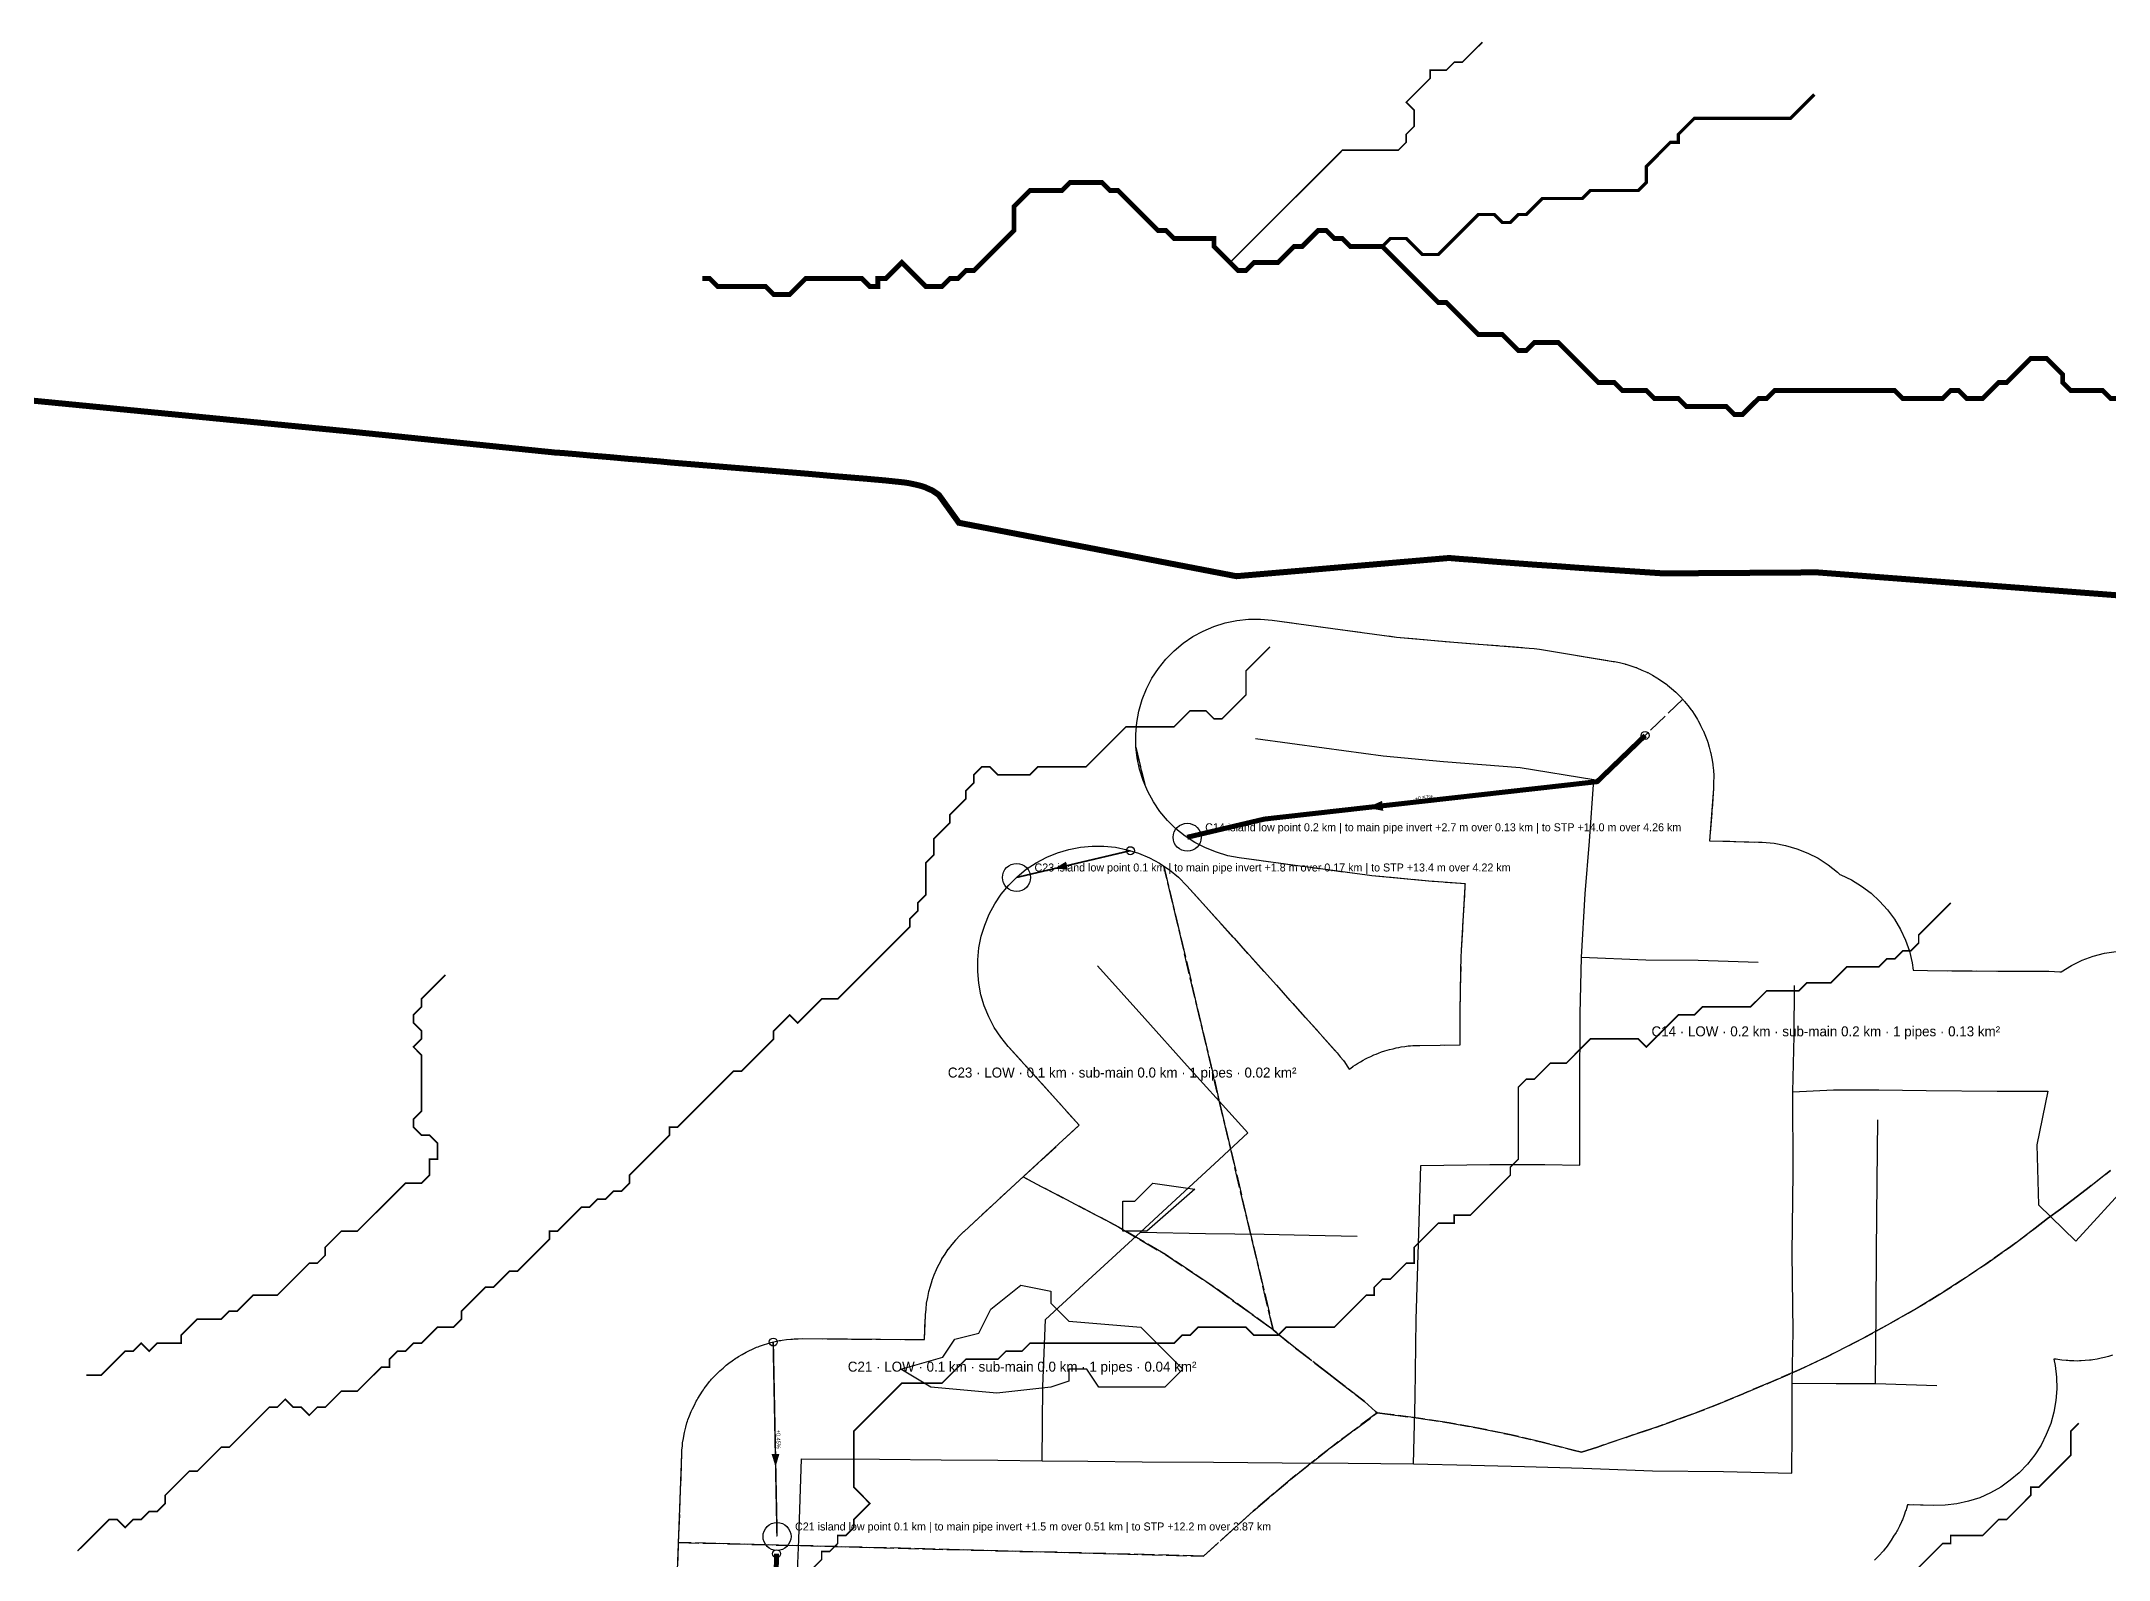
# Model space of a CAD drawing. Header units: metres. Extents: x 440276 to 476894, y 2561381 to 2578972.
# Drawn here: x 444668 to 445701, y 2567161 to 2567920 of the extents above; entities that cross this region are included whole.
import ezdxf
from ezdxf.enums import TextEntityAlignment as Align

# ---------------------------------------------------------------- set-up
doc = ezdxf.new("R2010")
doc.units = ezdxf.units.M
doc.header["$LTSCALE"] = 8
doc.linetypes.add('DASHED', pattern=[1.524, 1.27, -0.254])
for name, color, linetype in [('A_ARROWS', 7, 'Continuous'), ('A_BUILT_2006', 252, 'Continuous'), ('A_CATCH_LABEL', 7, 'Continuous'), ('A_CATCHMENTS', 7, 'Continuous'), ('A_ENVELOPE', 3, 'Continuous'), ('A_GRADIENT', 8, 'Continuous'), ('A_HEAD_GAP', 8, 'Continuous'), ('A_HEADS', 8, 'Continuous'), ('A_LATERAL', 7, 'Continuous'), ('A_MAIN_PIPE', 5, 'Continuous'), ('A_OUTLET_LABEL', 7, 'Continuous'), ('A_OUTLETS', 7, 'Continuous'), ('A_STREAMS', 5, 'Continuous'), ('A_SUBMAIN', 7, 'Continuous'), ('A_WADI', 4, 'Continuous')]:
    doc.layers.add(name, color=color, linetype=linetype)

msp = doc.modelspace()

# ---------------------------------------------------------------- linework, layer by layer
at = {"layer": 'A_ARROWS', "color": 1}
msp.add_solid([(445330.2, 2567536.9), (445337.9, 2567540.3), (445338.5, 2567535.3)], dxfattribs=at)
at = {"layer": 'A_ARROWS', "color": 2}
msp.add_solid([(445174.1, 2567506.4), (445179.9, 2567509.9), (445180.8, 2567506)], dxfattribs=at)
at = {"layer": 'A_ARROWS', "color": 3}
msp.add_solid([(445034.8, 2567207.5), (445032.7, 2567213.9), (445036.7, 2567213.9)], dxfattribs=at)
at = {"layer": 'A_BUILT_2006', "color": 252}
for points in [[(445308.9, 2567566.6), (445274.7, 2567571.3)], [(445338.4, 2567562.6), (445308.9, 2567566.6)], [(445368.6, 2567559.8), (445338.4, 2567562.6)], [(445406.9, 2567556.8), (445368.6, 2567559.8)], [(445443.7, 2567550.8), (445406.9, 2567556.8)], [(445441.5, 2567520.1), (445443.7, 2567550.8)], [(445439.4, 2567493.9), (445441.5, 2567520.1)], [(445437.5, 2567462.2), (445439.4, 2567493.9)], [(445219.3, 2567431.5), (445195.7, 2567457.8)], [(445436.9, 2567433.8), (445437.5, 2567462.2)], [(445437.5, 2567462.2), (445469.8, 2567460.9)], [(445469.8, 2567460.9), (445495.9, 2567460.6)], [(445495.9, 2567460.6), (445525.9, 2567459.6)], [(445543.8, 2567422.8), (445544, 2567448)], [(445436.8, 2567395.2), (445436.9, 2567433.8)], [(445240.5, 2567407.9), (445219.3, 2567431.5)], [(445543.2, 2567394.8), (445543.8, 2567422.8)], [(445255, 2567391.9), (445240.5, 2567407.9)], [(445270.8, 2567374.3), (445255, 2567391.9)], [(445436.8, 2567358.2), (445436.8, 2567395.2)], [(445543.2, 2567394.8), (445563.6, 2567395.9)], [(445543.3, 2567354.5), (445543.2, 2567394.8)], [(445563.6, 2567395.9), (445586.2, 2567395.8)], [(445586.2, 2567395.8), (445609.9, 2567395.5)], [(445609.9, 2567395.5), (445645.4, 2567395.2)], [(445645.4, 2567395.2), (445670.7, 2567395.2)], [(445670.7, 2567395.2), (445665.1, 2567368.3)], [(445585.4, 2567349.8), (445585.7, 2567380.8)], [(445254.1, 2567358.9), (445270.8, 2567374.3)], [(445665.1, 2567368.3), (445666, 2567338.4)], [(445237.1, 2567343.2), (445254.1, 2567358.9)], [(445356.1, 2567318.9), (445357.3, 2567358.1)], [(445357.3, 2567358.1), (445391.8, 2567358.5)], [(445391.8, 2567358.5), (445419.3, 2567358.6)], [(445419.3, 2567358.6), (445436.8, 2567358.2)], [(445542.8, 2567314.1), (445543.3, 2567354.5)], [(445585.1, 2567315.1), (445585.4, 2567349.8)], [(445684.7, 2567320.3), (445711.4, 2567349.5)], [(445217.1, 2567324.7), (445237.1, 2567343.2)], [(445666, 2567338.4), (445684.7, 2567320.3)], [(445193, 2567302.6), (445217.1, 2567324.7)], [(445217.1, 2567324.7), (445249.6, 2567324.1)], [(445249.6, 2567324.1), (445278.9, 2567323.7)], [(445278.9, 2567323.7), (445301.5, 2567323.2)], [(445301.5, 2567323.2), (445325.4, 2567322.8)], [(445355, 2567281), (445356.1, 2567318.9)], [(445543.4, 2567275.2), (445542.8, 2567314.1)], [(445584.8, 2567285.3), (445585.1, 2567315.1)], [(445169.7, 2567281), (445193, 2567302.6)], [(445168.4, 2567247.5), (445169.7, 2567281)], [(445354.4, 2567242), (445355, 2567281)], [(445584.6, 2567249), (445584.8, 2567285.3)], [(445542.9, 2567249.2), (445543.4, 2567275.2)], [(445168.1, 2567210.5), (445168.4, 2567247.5)], [(445542.8, 2567225.3), (445542.9, 2567249.2)], [(445542.9, 2567249.2), (445564.9, 2567249.1)], [(445564.9, 2567249.1), (445584.6, 2567249)], [(445584.6, 2567249), (445615.2, 2567248.1)], [(445353.6, 2567208.9), (445354.4, 2567242)], [(445542.7, 2567204.2), (445542.8, 2567225.3)], [(445046.4, 2567171.1), (445047.8, 2567211.5)], [(445047.8, 2567211.5), (445086.7, 2567211.2)], [(445086.7, 2567211.2), (445117.5, 2567210.9)], [(445117.5, 2567210.9), (445145.8, 2567210.7)], [(445145.8, 2567210.7), (445168.1, 2567210.5)], [(445168.1, 2567210.5), (445190.8, 2567210.3)], [(445190.8, 2567210.3), (445218, 2567210)], [(445218, 2567210), (445253.6, 2567209.8)], [(445253.6, 2567209.8), (445287.9, 2567209.5)], [(445287.9, 2567209.5), (445320.9, 2567209.2)], [(445320.9, 2567209.2), (445353.6, 2567208.9)], [(445353.6, 2567208.9), (445382.5, 2567208.2)], [(445382.5, 2567208.2), (445409.1, 2567207.6)], [(445409.1, 2567207.6), (445438.4, 2567206.8)], [(445438.4, 2567206.8), (445473.1, 2567205.4)], [(445473.1, 2567205.4), (445508.5, 2567205.1)], [(445508.5, 2567205.1), (445542.7, 2567204.2)], [(445044.8, 2567131.1), (445046.4, 2567171.1)]]:
    msp.add_lwpolyline(points, dxfattribs=at)
at = {"layer": 'A_CATCHMENTS', "color": 1, "linetype": 'DASHED'}
msp.add_lwpolyline([(445701.9, 2567355.5), (445689.9, 2567346.1), (445682.6, 2567340.6), (445677, 2567336.2), (445670.5, 2567331.5), (445664.4, 2567326.7), (445652.1, 2567317.5), (445639.6, 2567308.7), (445626.9, 2567300.2), (445614, 2567292), (445600.9, 2567284.2), (445587.6, 2567276.7), (445574.2, 2567269.5), (445560.5, 2567262.6), (445546.7, 2567256.1), (445532.6, 2567249.9), (445519.1, 2567244.3), (445518.4, 2567243.9), (445504.2, 2567238.1), (445489.7, 2567232.5), (445475.1, 2567227.3), (445462.9, 2567223.2), (445460.3, 2567222.3), (445448.3, 2567218.3), (445445.5, 2567217.3), (445437.5, 2567214.7), (445433.5, 2567215.8), (445417.9, 2567219.8), (445402.4, 2567223.4), (445386.9, 2567226.6), (445371.4, 2567229.4), (445356.1, 2567231.8), (445340.7, 2567233.8), (445340.7, 2567233.8), (445335.5, 2567234.4), (445334.7, 2567235), (445329.1, 2567240.1), (445315.1, 2567250.9), (445311.3, 2567253.9), (445294.7, 2567266.7), (445283.5, 2567275.9), (445228.9, 2567507.6), (445231.6, 2567505.8), (445236.2, 2567502.1), (445240.3, 2567497.9), (445263.9, 2567471.6), (445263.9, 2567471.6), (445263.9, 2567471.6), (445285.1, 2567448.1), (445299.5, 2567432), (445299.6, 2567432), (445299.6, 2567432), (445315.4, 2567414.4), (445317, 2567412.4), (445318.7, 2567410.5), (445318.9, 2567410.1), (445319.1, 2567409.8), (445320.5, 2567407.7), (445321.5, 2567406.2), (445322.1, 2567406.6), (445323.5, 2567407.7), (445324.6, 2567408.3), (445325.6, 2567409), (445327.1, 2567409.8), (445328.5, 2567410.7), (445329.6, 2567411.3), (445330.7, 2567411.9), (445332.3, 2567412.6), (445333.8, 2567413.3), (445335, 2567413.7), (445336.1, 2567414.2), (445337.7, 2567414.8), (445339.3, 2567415.3), (445340.5, 2567415.7), (445341.7, 2567416), (445343.4, 2567416.4), (445345, 2567416.8), (445346.3, 2567417), (445347.5, 2567417.3), (445349.2, 2567417.5), (445350.9, 2567417.8), (445352.1, 2567417.8), (445353.3, 2567418), (445355, 2567418), (445356.7, 2567418.1), (445376.9, 2567418.3), (445376.9, 2567434), (445377, 2567434.5), (445376.9, 2567435.1), (445377.5, 2567463.5), (445377.6, 2567464.1), (445377.6, 2567464.7), (445377.6, 2567465.2), (445377.6, 2567465.7), (445379.5, 2567497.4), (445379.5, 2567498), (445379.5, 2567498.7), (445379.6, 2567498.8), (445364, 2567500), (445363.5, 2567500), (445363, 2567500), (445332.8, 2567502.9), (445331.7, 2567503), (445330.5, 2567503.1), (445301, 2567507.1), (445300.9, 2567507.1), (445300.7, 2567507.1), (445266.5, 2567511.8), (445260.8, 2567512.9), (445255.1, 2567514.6), (445249.6, 2567516.8), (445244.4, 2567519.5), (445239.5, 2567522.7), (445234.9, 2567526.4), (445230.7, 2567530.5), (445226.9, 2567535), (445223.6, 2567539.9), (445220.8, 2567545), (445219.3, 2567548.5), (445214.9, 2567567.2), (445214.8, 2567567.7), (445214.8, 2567573.6), (445215.3, 2567579.4), (445216.4, 2567585.2), (445218, 2567590.9), (445220.2, 2567596.3), (445222.9, 2567601.6), (445226.2, 2567606.5), (445229.9, 2567611.1), (445234, 2567615.3), (445238.5, 2567619.1), (445243.4, 2567622.4), (445248.5, 2567625.2), (445253.9, 2567627.5), (445259.5, 2567629.3), (445265.3, 2567630.5), (445271.2, 2567631.2), (445277.1, 2567631.2), (445282.9, 2567630.7), (445317, 2567626), (445345.2, 2567622.2), (445373.7, 2567619.6), (445411.5, 2567616.7), (445414, 2567616.4), (445416.6, 2567616.1), (445453.4, 2567610), (445453.7, 2567610), (445454, 2567609.9), (445456.6, 2567609.4), (445459.2, 2567608.8), (445459.4, 2567608.7), (445459.7, 2567608.7), (445462.2, 2567607.8), (445464.8, 2567607), (445465, 2567606.9), (445465.3, 2567606.8), (445467.7, 2567605.7), (445470.2, 2567604.7), (445470.4, 2567604.5), (445470.7, 2567604.4), (445473, 2567603.1), (445475.3, 2567601.8), (445475.6, 2567601.7), (445475.8, 2567601.5), (445478, 2567600), (445480.2, 2567598.5), (445480.4, 2567598.3), (445480.6, 2567598.1), (445482.6, 2567596.4), (445484.7, 2567594.7), (445484.9, 2567594.5), (445485.1, 2567594.3), (445486.9, 2567592.4), (445488.8, 2567590.4), (445488.9, 2567590.2), (445489.1, 2567590), (445490.8, 2567587.9), (445492.4, 2567585.8), (445492.6, 2567585.6), (445492.8, 2567585.4), (445494.2, 2567583.1), (445495.6, 2567580.9), (445495.8, 2567580.6), (445495.9, 2567580.4), (445497.1, 2567578), (445498.3, 2567575.7), (445498.4, 2567575.4), (445498.6, 2567575.2), (445499.5, 2567572.7), (445500.5, 2567570.2), (445500.6, 2567569.9), (445500.7, 2567569.7), (445501.4, 2567567.1), (445502.1, 2567564.5), (445502.2, 2567564.3), (445502.3, 2567564), (445502.7, 2567561.4), (445503.2, 2567558.7), (445503.2, 2567558.5), (445503.3, 2567558.2), (445503.5, 2567555.5), (445503.7, 2567552.9), (445503.7, 2567552.6), (445503.7, 2567552.3), (445503.6, 2567549.6), (445503.6, 2567547), (445503.6, 2567546.7), (445503.6, 2567546.4), (445501.6, 2567520.4), (445527.9, 2567519.6), (445533.8, 2567519.1), (445539.5, 2567518), (445545.2, 2567516.4), (445550.7, 2567514.2), (445555.9, 2567511.6), (445560.9, 2567508.4), (445565.5, 2567504.7), (445566.7, 2567503.5), (445567.2, 2567503.3), (445572.5, 2567500.8), (445577.6, 2567497.7), (445582.3, 2567494.2), (445586.6, 2567490.2), (445590.6, 2567485.8), (445594, 2567481.1), (445597, 2567476), (445599.5, 2567470.7), (445601.5, 2567465.1), (445602.9, 2567459.4), (445603.4, 2567455.6), (445610.5, 2567455.5), (445610.5, 2567455.5), (445610.5, 2567455.5), (445645.7, 2567455.2), (445670.8, 2567455.2), (445671, 2567455.1), (445671.2, 2567455.1), (445674, 2567455), (445676.7, 2567454.8), (445676.9, 2567454.8), (445677.1, 2567454.8), (445677.2, 2567454.8), (445677.4, 2567454.9), (445682.5, 2567458), (445687.8, 2567460.6), (445693.3, 2567462.6), (445699, 2567464.1), (445704.8, 2567465)], dxfattribs=at)
at = {"layer": 'A_CATCHMENTS', "color": 2, "linetype": 'DASHED'}
for points in [[(445219.3, 2567548.5), (445218.5, 2567550.5), (445216.7, 2567556.1), (445215.5, 2567561.8), (445214.9, 2567567.2), (445219.3, 2567548.5)], [(445206.3, 2567327.3), (445158.5, 2567352.3), (445176.4, 2567368.8), (445176.4, 2567368.8), (445176.4, 2567368.8), (445186.5, 2567378.2), (445174.7, 2567391.4), (445151.1, 2567417.6), (445147.4, 2567422.2), (445144.1, 2567427.1), (445141.4, 2567432.3), (445139.1, 2567437.8), (445137.4, 2567443.4), (445136.3, 2567449.2), (445135.8, 2567455), (445135.8, 2567460.9), (445136.4, 2567466.8), (445137.6, 2567472.6), (445139.3, 2567478.2), (445141.6, 2567483.6), (445144.4, 2567488.8), (445147.6, 2567493.7), (445151.4, 2567498.2), (445155.6, 2567502.4), (445160.1, 2567506.1), (445165.1, 2567509.3), (445170.3, 2567512.1), (445175.7, 2567514.3), (445181.3, 2567516), (445187.1, 2567517.1), (445193, 2567517.7), (445198.9, 2567517.7), (445204.7, 2567517.1), (445210.5, 2567515.9), (445216.1, 2567514.2), (445221.6, 2567511.9), (445226.7, 2567509.1), (445228.9, 2567507.6), (445283.5, 2567275.9), (445253.3, 2567297.8), (445229.6, 2567313.5), (445206.3, 2567327.3)]]:
    msp.add_lwpolyline(points, close=True, dxfattribs=at)
for points in [[(444984.9, 2567133.5), (444986.3, 2567169.6), (445248.6, 2567162.8), (445248.6, 2567162.8), (445273.5, 2567185.3), (445293.1, 2567201.9), (445314.1, 2567218.5), (445335.5, 2567234.4), (445340.7, 2567233.8), (445356.1, 2567231.8), (445371.4, 2567229.4), (445386.9, 2567226.6), (445402.4, 2567223.4), (445417.9, 2567219.8), (445433.5, 2567215.8), (445437.5, 2567214.7), (445445.5, 2567217.3), (445448.3, 2567218.3), (445460.3, 2567222.3), (445462.9, 2567223.2), (445475.1, 2567227.3), (445489.7, 2567232.5), (445504.2, 2567238.1), (445518.4, 2567243.9), (445519.1, 2567244.3), (445532.6, 2567249.9), (445546.7, 2567256.1), (445560.5, 2567262.6), (445574.2, 2567269.5), (445587.6, 2567276.7), (445600.9, 2567284.2), (445614, 2567292), (445626.9, 2567300.2), (445639.6, 2567308.7), (445652.1, 2567317.5), (445664.4, 2567326.7), (445670.5, 2567331.5), (445677, 2567336.2), (445682.6, 2567340.6), (445689.9, 2567346.1), (445701.9, 2567355.5)], [(445703, 2567263.2), (445701, 2567262.6), (445699, 2567262), (445698.2, 2567261.9), (445697.4, 2567261.7), (445695.3, 2567261.3), (445693.2, 2567260.9), (445692.4, 2567260.8), (445691.5, 2567260.7), (445689.4, 2567260.6), (445687.3, 2567260.4), (445686.5, 2567260.4), (445685.7, 2567260.3), (445683.6, 2567260.4), (445681.5, 2567260.4), (445680.6, 2567260.5), (445679.8, 2567260.5), (445677.7, 2567260.8), (445675.6, 2567261), (445674.8, 2567261.2), (445673.9, 2567261.3), (445673.6, 2567261.3), (445674.3, 2567258.1), (445675, 2567252.3), (445675.2, 2567246.4), (445674.7, 2567240.5), (445673.7, 2567234.7), (445672.1, 2567229.1), (445669.9, 2567223.6), (445667.3, 2567218.3), (445664.1, 2567213.4), (445660.5, 2567208.7), (445656.4, 2567204.5), (445651.9, 2567200.7), (445647.1, 2567197.3), (445642, 2567194.4), (445636.6, 2567192), (445631, 2567190.2), (445625.2, 2567188.9), (445619.4, 2567188.2), (445613.5, 2567188.1), (445600.5, 2567188.5), (445600, 2567186.6), (445599.8, 2567186), (445599.6, 2567185.4), (445598.8, 2567183.2), (445598, 2567181), (445597.7, 2567180.5), (445597.5, 2567179.9), (445596.5, 2567177.8), (445595.5, 2567175.7), (445595.2, 2567175.2), (445594.9, 2567174.6), (445593.6, 2567172.7), (445592.4, 2567170.7), (445592.1, 2567170.2), (445591.7, 2567169.7), (445590.3, 2567167.8), (445588.9, 2567166), (445588.5, 2567165.5), (445588.1, 2567165), (445586.5, 2567163.3), (445584.9, 2567161.6), (445584.5, 2567161.2), (445584, 2567160.8)]]:
    msp.add_lwpolyline(points, dxfattribs=at)
at = {"layer": 'A_CATCHMENTS', "color": 3, "linetype": 'DASHED'}
msp.add_lwpolyline([(445206.3, 2567327.3), (445229.6, 2567313.5), (445253.3, 2567297.8), (445283.5, 2567275.9), (445294.7, 2567266.7), (445311.3, 2567253.9), (445315.1, 2567250.9), (445329.1, 2567240.1), (445334.7, 2567235), (445335.5, 2567234.4), (445314.1, 2567218.5), (445293.1, 2567201.9), (445273.5, 2567185.3), (445248.6, 2567162.8), (444986.3, 2567169.6), (444986.5, 2567173.4), (444987.9, 2567213.6), (444988, 2567215.8), (444988.2, 2567217.9), (444988.3, 2567218.7), (444988.3, 2567219.5), (444988.7, 2567221.6), (444989.1, 2567223.7), (444989.3, 2567224.5), (444989.4, 2567225.2), (444990, 2567227.3), (444990.5, 2567229.4), (444990.8, 2567230.2), (444991, 2567230.9), (444991.8, 2567232.9), (444992.6, 2567235), (444992.9, 2567235.7), (444993.2, 2567236.4), (444994.2, 2567238.3), (444995.1, 2567240.3), (444995.5, 2567240.9), (444995.9, 2567241.6), (444997.1, 2567243.4), (444998.2, 2567245.3), (444998.7, 2567245.9), (444999.1, 2567246.6), (445000.4, 2567248.3), (445001.8, 2567250), (445002.3, 2567250.6), (445002.8, 2567251.2), (445004.3, 2567252.7), (445005.7, 2567254.3), (445006.3, 2567254.8), (445006.9, 2567255.4), (445008.5, 2567256.8), (445010.1, 2567258.2), (445010.8, 2567258.7), (445011.4, 2567259.2), (445013.1, 2567260.4), (445014.9, 2567261.7), (445015.6, 2567262.1), (445016.2, 2567262.5), (445018.1, 2567263.6), (445020, 2567264.7), (445020.7, 2567265), (445021.4, 2567265.4), (445023.3, 2567266.2), (445025.3, 2567267.2), (445026.1, 2567267.4), (445026.8, 2567267.7), (445028.8, 2567268.4), (445030.9, 2567269.1), (445031.6, 2567269.3), (445032.4, 2567269.5), (445034.5, 2567270), (445036.6, 2567270.5), (445037.4, 2567270.6), (445038.1, 2567270.8), (445040.3, 2567271), (445042.4, 2567271.3), (445043.2, 2567271.3), (445044, 2567271.4), (445046.1, 2567271.4), (445048.3, 2567271.5), (445087.2, 2567271.2), (445087.2, 2567271.2), (445087.2, 2567271.2), (445109.2, 2567271), (445109.7, 2567283.3), (445109.7, 2567283.4), (445109.7, 2567283.4), (445110, 2567286.3), (445110.2, 2567289.2), (445110.2, 2567289.2), (445110.2, 2567289.3), (445110.8, 2567292.1), (445111.3, 2567295), (445111.3, 2567295), (445111.3, 2567295), (445112.2, 2567297.8), (445113, 2567300.6), (445113, 2567300.7), (445113, 2567300.7), (445114.1, 2567303.4), (445115.2, 2567306.1), (445115.2, 2567306.1), (445115.2, 2567306.2), (445116.5, 2567308.7), (445117.9, 2567311.3), (445117.9, 2567311.3), (445117.9, 2567311.4), (445119.5, 2567313.8), (445121.1, 2567316.2), (445121.1, 2567316.3), (445121.2, 2567316.3), (445123, 2567318.6), (445124.8, 2567320.8), (445124.8, 2567320.9), (445124.8, 2567320.9), (445126.9, 2567323), (445128.9, 2567325), (445128.9, 2567325.1), (445129, 2567325.1), (445152.3, 2567346.7), (445152.3, 2567346.7), (445152.3, 2567346.7), (445158.5, 2567352.3), (445206.3, 2567327.3)], close=True, dxfattribs=at)
at = {"layer": 'A_ENVELOPE', "color": 3}
for points in [[(444984.9, 2567133.5), (444986.5, 2567173.4), (444987.9, 2567213.6), (444988, 2567215.8), (444988.2, 2567217.9), (444988.3, 2567218.7), (444988.3, 2567219.5), (444988.7, 2567221.6), (444989.1, 2567223.7), (444989.3, 2567224.5), (444989.4, 2567225.2), (444990, 2567227.3), (444990.5, 2567229.4), (444990.8, 2567230.2), (444991, 2567230.9), (444991.8, 2567232.9), (444992.6, 2567235), (444992.9, 2567235.7), (444993.2, 2567236.4), (444994.2, 2567238.3), (444995.1, 2567240.3), (444995.5, 2567240.9), (444995.9, 2567241.6), (444997.1, 2567243.4), (444998.2, 2567245.3), (444998.7, 2567245.9), (444999.1, 2567246.6), (445000.4, 2567248.3), (445001.8, 2567250), (445002.3, 2567250.6), (445002.8, 2567251.2), (445004.3, 2567252.7), (445005.7, 2567254.3), (445006.3, 2567254.8), (445006.9, 2567255.4), (445008.5, 2567256.8), (445010.1, 2567258.2), (445010.8, 2567258.7), (445011.4, 2567259.2), (445013.1, 2567260.4), (445014.9, 2567261.7), (445015.6, 2567262.1), (445016.2, 2567262.5), (445018.1, 2567263.6), (445020, 2567264.7), (445020.7, 2567265), (445021.4, 2567265.4), (445023.3, 2567266.2), (445025.3, 2567267.2), (445026.1, 2567267.4), (445026.8, 2567267.7), (445028.8, 2567268.4), (445030.9, 2567269.1), (445031.6, 2567269.3), (445032.4, 2567269.5), (445034.5, 2567270), (445036.6, 2567270.5), (445037.4, 2567270.6), (445038.1, 2567270.8), (445040.3, 2567271), (445042.4, 2567271.3), (445043.2, 2567271.3), (445044, 2567271.4), (445046.1, 2567271.4), (445048.3, 2567271.5), (445087.2, 2567271.2), (445087.2, 2567271.2), (445087.2, 2567271.2), (445109.2, 2567271), (445109.7, 2567283.3), (445109.7, 2567283.4), (445109.7, 2567283.4), (445110, 2567286.3), (445110.2, 2567289.2), (445110.2, 2567289.2), (445110.2, 2567289.3), (445110.8, 2567292.1), (445111.3, 2567295), (445111.3, 2567295), (445111.3, 2567295), (445112.2, 2567297.8), (445113, 2567300.6), (445113, 2567300.7), (445113, 2567300.7), (445114.1, 2567303.4), (445115.2, 2567306.1), (445115.2, 2567306.1), (445115.2, 2567306.2), (445116.5, 2567308.7), (445117.9, 2567311.3), (445117.9, 2567311.3), (445117.9, 2567311.4), (445119.5, 2567313.8), (445121.1, 2567316.2), (445121.1, 2567316.3), (445121.2, 2567316.3), (445123, 2567318.6), (445124.8, 2567320.8), (445124.8, 2567320.9), (445124.8, 2567320.9), (445126.9, 2567323), (445128.9, 2567325), (445128.9, 2567325.1), (445129, 2567325.1), (445152.3, 2567346.7), (445152.3, 2567346.7), (445152.3, 2567346.7), (445176.4, 2567368.8), (445176.4, 2567368.8), (445176.4, 2567368.8), (445186.5, 2567378.2), (445174.7, 2567391.4), (445151.1, 2567417.6), (445147.4, 2567422.2), (445144.1, 2567427.1), (445141.4, 2567432.3), (445139.1, 2567437.8), (445137.4, 2567443.4), (445136.3, 2567449.2), (445135.8, 2567455), (445135.8, 2567460.9), (445136.4, 2567466.8), (445137.6, 2567472.6), (445139.3, 2567478.2), (445141.6, 2567483.6), (445144.4, 2567488.8), (445147.6, 2567493.7), (445151.4, 2567498.2), (445155.6, 2567502.4), (445160.1, 2567506.1), (445165.1, 2567509.3), (445170.3, 2567512.1), (445175.7, 2567514.3), (445181.3, 2567516), (445187.1, 2567517.1), (445193, 2567517.7), (445198.9, 2567517.7), (445204.7, 2567517.1), (445210.5, 2567515.9), (445216.1, 2567514.2), (445221.6, 2567511.9), (445226.7, 2567509.1), (445231.6, 2567505.8), (445236.2, 2567502.1), (445240.3, 2567497.9), (445263.9, 2567471.6), (445263.9, 2567471.6), (445263.9, 2567471.6), (445285.1, 2567448.1), (445299.5, 2567432), (445299.6, 2567432), (445299.6, 2567432), (445315.4, 2567414.4), (445317, 2567412.4), (445318.7, 2567410.5), (445318.9, 2567410.1), (445319.1, 2567409.8), (445320.5, 2567407.7), (445321.5, 2567406.2), (445322.1, 2567406.6), (445323.5, 2567407.7), (445324.6, 2567408.3), (445325.6, 2567409), (445327.1, 2567409.8), (445328.5, 2567410.7), (445329.6, 2567411.3), (445330.7, 2567411.9), (445332.3, 2567412.6), (445333.8, 2567413.3), (445335, 2567413.7), (445336.1, 2567414.2), (445337.7, 2567414.8), (445339.3, 2567415.3), (445340.5, 2567415.7), (445341.7, 2567416), (445343.4, 2567416.4), (445345, 2567416.8), (445346.3, 2567417), (445347.5, 2567417.3), (445349.2, 2567417.5), (445350.9, 2567417.8), (445352.1, 2567417.8), (445353.3, 2567418), (445355, 2567418), (445356.7, 2567418.1), (445376.9, 2567418.3), (445376.9, 2567434), (445377, 2567434.5), (445376.9, 2567435.1), (445377.5, 2567463.5), (445377.6, 2567464.1), (445377.6, 2567464.7), (445377.6, 2567465.2), (445377.6, 2567465.7), (445379.5, 2567497.4), (445379.5, 2567498), (445379.5, 2567498.7), (445379.6, 2567498.8), (445364, 2567500), (445363.5, 2567500), (445363, 2567500), (445332.8, 2567502.9), (445331.7, 2567503), (445330.5, 2567503.1), (445301, 2567507.1), (445300.9, 2567507.1), (445300.7, 2567507.1), (445266.5, 2567511.8), (445260.8, 2567512.9), (445255.1, 2567514.6), (445249.6, 2567516.8), (445244.4, 2567519.5), (445239.5, 2567522.7), (445234.9, 2567526.4), (445230.7, 2567530.5), (445226.9, 2567535), (445223.6, 2567539.9), (445220.8, 2567545), (445218.5, 2567550.5), (445216.7, 2567556.1), (445215.5, 2567561.8), (445214.8, 2567567.7), (445214.8, 2567573.6), (445215.3, 2567579.4), (445216.4, 2567585.2), (445218, 2567590.9), (445220.2, 2567596.3), (445222.9, 2567601.6), (445226.2, 2567606.5), (445229.9, 2567611.1), (445234, 2567615.3), (445238.5, 2567619.1), (445243.4, 2567622.4), (445248.5, 2567625.2), (445253.9, 2567627.5), (445259.5, 2567629.3), (445265.3, 2567630.5), (445271.2, 2567631.2), (445277.1, 2567631.2), (445282.9, 2567630.7), (445317, 2567626), (445345.2, 2567622.2), (445373.7, 2567619.6), (445411.5, 2567616.7), (445414, 2567616.4), (445416.6, 2567616.1), (445453.4, 2567610), (445453.7, 2567610), (445454, 2567609.9), (445456.6, 2567609.4), (445459.2, 2567608.8), (445459.4, 2567608.7), (445459.7, 2567608.7), (445462.2, 2567607.8), (445464.8, 2567607), (445465, 2567606.9), (445465.3, 2567606.8), (445467.7, 2567605.7), (445470.2, 2567604.7), (445470.4, 2567604.5), (445470.7, 2567604.4), (445473, 2567603.1), (445475.3, 2567601.8), (445475.6, 2567601.7), (445475.8, 2567601.5), (445478, 2567600), (445480.2, 2567598.5), (445480.4, 2567598.3), (445480.6, 2567598.1), (445482.6, 2567596.4), (445484.7, 2567594.7), (445484.9, 2567594.5), (445485.1, 2567594.3), (445486.9, 2567592.4), (445488.8, 2567590.4), (445488.9, 2567590.2), (445489.1, 2567590), (445490.8, 2567587.9), (445492.4, 2567585.8), (445492.6, 2567585.6), (445492.8, 2567585.4), (445494.2, 2567583.1), (445495.6, 2567580.9), (445495.8, 2567580.6), (445495.9, 2567580.4), (445497.1, 2567578), (445498.3, 2567575.7), (445498.4, 2567575.4), (445498.6, 2567575.2), (445499.5, 2567572.7), (445500.5, 2567570.2), (445500.6, 2567569.9), (445500.7, 2567569.7), (445501.4, 2567567.1), (445502.1, 2567564.5), (445502.2, 2567564.3), (445502.3, 2567564), (445502.7, 2567561.4), (445503.2, 2567558.7), (445503.2, 2567558.5), (445503.3, 2567558.2), (445503.5, 2567555.5), (445503.7, 2567552.9), (445503.7, 2567552.6), (445503.7, 2567552.3), (445503.6, 2567549.6), (445503.6, 2567547), (445503.6, 2567546.7), (445503.6, 2567546.4), (445501.6, 2567520.4), (445527.9, 2567519.6), (445533.8, 2567519.1), (445539.5, 2567518), (445545.2, 2567516.4), (445550.7, 2567514.2), (445555.9, 2567511.6), (445560.9, 2567508.4), (445565.5, 2567504.7), (445566.7, 2567503.5), (445567.2, 2567503.3), (445572.5, 2567500.8), (445577.6, 2567497.7), (445582.3, 2567494.2), (445586.6, 2567490.2), (445590.6, 2567485.8), (445594, 2567481.1), (445597, 2567476), (445599.5, 2567470.7), (445601.5, 2567465.1), (445602.9, 2567459.4), (445603.4, 2567455.6), (445610.5, 2567455.5), (445610.5, 2567455.5), (445610.5, 2567455.5), (445645.7, 2567455.2), (445670.8, 2567455.2), (445671, 2567455.1), (445671.2, 2567455.1), (445674, 2567455), (445676.7, 2567454.8), (445676.9, 2567454.8), (445677.1, 2567454.8), (445677.2, 2567454.8), (445677.4, 2567454.9), (445682.5, 2567458), (445687.8, 2567460.6), (445693.3, 2567462.6), (445699, 2567464.1), (445704.8, 2567465)], [(445703, 2567263.2), (445701, 2567262.6), (445699, 2567262), (445698.2, 2567261.9), (445697.4, 2567261.7), (445695.3, 2567261.3), (445693.2, 2567260.9), (445692.4, 2567260.8), (445691.5, 2567260.7), (445689.4, 2567260.6), (445687.3, 2567260.4), (445686.5, 2567260.4), (445685.7, 2567260.3), (445683.6, 2567260.4), (445681.5, 2567260.4), (445680.6, 2567260.5), (445679.8, 2567260.5), (445677.7, 2567260.8), (445675.6, 2567261), (445674.8, 2567261.2), (445673.9, 2567261.3), (445673.6, 2567261.3), (445674.3, 2567258.1), (445675, 2567252.3), (445675.2, 2567246.4), (445674.7, 2567240.5), (445673.7, 2567234.7), (445672.1, 2567229.1), (445669.9, 2567223.6), (445667.3, 2567218.3), (445664.1, 2567213.4), (445660.5, 2567208.7), (445656.4, 2567204.5), (445651.9, 2567200.7), (445647.1, 2567197.3), (445642, 2567194.4), (445636.6, 2567192), (445631, 2567190.2), (445625.2, 2567188.9), (445619.4, 2567188.2), (445613.5, 2567188.1), (445600.5, 2567188.5), (445600, 2567186.6), (445599.8, 2567186), (445599.6, 2567185.4), (445598.8, 2567183.2), (445598, 2567181), (445597.7, 2567180.5), (445597.5, 2567179.9), (445596.5, 2567177.8), (445595.5, 2567175.7), (445595.2, 2567175.2), (445594.9, 2567174.6), (445593.6, 2567172.7), (445592.4, 2567170.7), (445592.1, 2567170.2), (445591.7, 2567169.7), (445590.3, 2567167.8), (445588.9, 2567166), (445588.5, 2567165.5), (445588.1, 2567165), (445586.5, 2567163.3), (445584.9, 2567161.6), (445584.5, 2567161.2), (445584, 2567160.8)]]:
    msp.add_lwpolyline(points, dxfattribs=at)
at = {"layer": 'A_HEAD_GAP', "color": 8, "linetype": 'DASHED'}
msp.add_lwpolyline([(445488.2, 2567591.1), (445469.4, 2567573)], dxfattribs=at)
at = {"layer": 'A_HEADS', "color": 1}
msp.add_circle((445469.4, 2567573), 2, dxfattribs=at)
at = {"layer": 'A_HEADS', "color": 2}
for centre in [(445212.1, 2567515.4), (445035.3, 2567164)]:
    msp.add_circle(centre, 2, dxfattribs=at)
at = {"layer": 'A_HEADS', "color": 3}
msp.add_circle((445033.6, 2567269.8), 2, dxfattribs=at)
at = {"layer": 'A_LATERAL', "color": 2, "const_width": 0.8}
msp.add_lwpolyline([(445212.1, 2567515.4), (445155.2, 2567502)], dxfattribs=at)
at = {"layer": 'A_LATERAL', "color": 3, "linetype": 'DASHED', "const_width": 0.8}
msp.add_lwpolyline([(445033.6, 2567269.8), (445035.5, 2567172.6)], dxfattribs=at)
at = {"layer": 'A_MAIN_PIPE', "color": 5, "const_width": 3}
msp.add_lwpolyline([(444639.3, 2567742.7), (444819.2, 2567725.2), (444924.6, 2567714.4), (444928, 2567714.2), (444935, 2567713.6), (444943.5, 2567712.8), (444952.1, 2567712.1), (444960.6, 2567711.3), (444965.9, 2567710.9), (444977.7, 2567709.9), (444981.5, 2567709.5), (444986.2, 2567709.1), (444994.8, 2567708.4), (445003.3, 2567707.7), (445013, 2567706.9), (445020.4, 2567706.3), (445029, 2567705.6), (445037.5, 2567704.9), (445046, 2567704.2), (445050.8, 2567703.8), (445063, 2567702.7), (445071.6, 2567702), (445080.1, 2567701.3), (445089.2, 2567700.5), (445099.6, 2567699.4), (445100.8, 2567699.2), (445101.9, 2567699), (445103.3, 2567698.7), (445104.7, 2567698.4), (445106, 2567698.1), (445107.6, 2567697.7), (445108.5, 2567697.4), (445109.7, 2567697), (445110.7, 2567696.5), (445112.5, 2567695.7), (445112.8, 2567695.6), (445113.8, 2567695), (445114.7, 2567694.4), (445116.4, 2567693.2), (445126.4, 2567679.3), (445265.1, 2567652.6), (445371.4, 2567661.7), (445377.4, 2567661.2), (445383, 2567660.8), (445393.6, 2567659.9), (445404.3, 2567659.1), (445414.9, 2567658.3), (445425.5, 2567657.6), (445436.1, 2567656.8), (445446.7, 2567656.1), (445457.4, 2567655.4), (445467.9, 2567654.7), (445478.5, 2567654), (445555.3, 2567654.5), (446003.6, 2567620.3)], dxfattribs=at)
at = {"layer": 'A_OUTLETS', "color": 30}
for centre in [(445240.5, 2567522.1), (445155.2, 2567502), (445035.5, 2567172.6)]:
    msp.add_circle(centre, 7, dxfattribs=at)
at = {"layer": 'A_STREAMS', "color": 5}
for points, const_width in [([(445388.1, 2567919.5), (445386, 2567917.5), (445382, 2567913.5), (445378, 2567909.5), (445374, 2567909.5), (445370, 2567905.5), (445366, 2567905.5), (445362, 2567905.5), (445362, 2567901.5), (445358, 2567897.5), (445354, 2567893.5), (445350, 2567889.5), (445354, 2567885.5), (445354, 2567881.5), (445354, 2567877.5), (445350, 2567873.5), (445350, 2567869.5), (445346, 2567865.5), (445342, 2567865.5), (445338, 2567865.5), (445334, 2567865.5), (445330, 2567865.5), (445326, 2567865.5), (445322, 2567865.5), (445318, 2567865.5), (445314, 2567861.4), (445310, 2567857.4), (445306, 2567853.4), (445302, 2567849.4), (445298, 2567845.4), (445293.9, 2567841.4), (445289.9, 2567837.4), (445285.9, 2567833.4), (445281.9, 2567829.4), (445277.9, 2567825.4), (445273.9, 2567821.4), (445269.9, 2567817.4), (445265.9, 2567813.4), (445261.9, 2567809.4)], 0.8), ([(445554, 2567893.4), (445550.1, 2567889.5), (445546.1, 2567885.5), (445542.1, 2567881.5), (445538.1, 2567881.5), (445534.1, 2567881.5), (445530.1, 2567881.5), (445526.1, 2567881.5), (445522, 2567881.5), (445518, 2567881.5), (445514, 2567881.5), (445510, 2567881.5), (445506, 2567881.5), (445502, 2567881.5), (445498, 2567881.5), (445494, 2567881.5), (445490, 2567877.5), (445486, 2567873.5), (445486, 2567869.5), (445482, 2567869.5), (445478, 2567865.5), (445474, 2567861.4), (445470, 2567857.4), (445470, 2567853.4), (445470, 2567849.4), (445466, 2567845.4), (445462, 2567845.4), (445458, 2567845.4), (445454, 2567845.4), (445450, 2567845.4), (445446, 2567845.4), (445442, 2567845.4), (445438, 2567841.4), (445434, 2567841.4), (445430, 2567841.4), (445426, 2567841.4), (445422, 2567841.4), (445418, 2567841.4), (445414, 2567837.4), (445410, 2567833.4), (445406, 2567833.4), (445402, 2567829.4), (445398, 2567829.4), (445394, 2567833.4), (445390, 2567833.4), (445386, 2567833.4), (445382, 2567829.4), (445378, 2567825.4), (445374, 2567821.4), (445370, 2567817.4), (445366, 2567813.4), (445362, 2567813.4), (445358, 2567813.4), (445354, 2567817.4), (445350, 2567821.4), (445346, 2567821.4), (445342, 2567821.4), (445338, 2567817.4)], 1.6), ([(445261.9, 2567809.4), (445257.9, 2567813.4), (445253.9, 2567817.4), (445253.9, 2567821.4), (445249.9, 2567821.4), (445245.9, 2567821.4), (445241.9, 2567821.4), (445237.9, 2567821.4), (445233.9, 2567821.4), (445229.9, 2567825.4), (445225.9, 2567825.4), (445221.9, 2567829.4), (445217.9, 2567833.4), (445213.9, 2567837.4), (445209.9, 2567841.4), (445205.9, 2567845.4), (445201.9, 2567845.4), (445197.9, 2567849.4), (445193.9, 2567849.4), (445189.9, 2567849.4), (445185.9, 2567849.4), (445181.9, 2567849.4), (445177.9, 2567845.4), (445173.9, 2567845.4), (445169.9, 2567845.4), (445165.9, 2567845.4), (445161.9, 2567845.4), (445157.9, 2567841.4), (445153.9, 2567837.4), (445153.9, 2567833.4), (445153.9, 2567829.4), (445153.9, 2567825.4), (445149.9, 2567821.4), (445145.9, 2567817.4), (445141.9, 2567813.4), (445137.9, 2567809.4), (445133.9, 2567805.4), (445129.9, 2567805.4), (445125.9, 2567801.4), (445121.9, 2567801.4), (445117.9, 2567797.4), (445113.9, 2567797.4), (445109.9, 2567797.4), (445105.9, 2567801.4), (445101.9, 2567805.4), (445097.9, 2567809.4), (445093.9, 2567805.4), (445089.9, 2567801.4), (445085.9, 2567801.4), (445085.9, 2567797.4), (445081.9, 2567797.4), (445077.9, 2567801.4), (445073.9, 2567801.4), (445069.9, 2567801.4), (445065.8, 2567801.4), (445061.8, 2567801.4), (445057.8, 2567801.4), (445053.8, 2567801.4), (445049.8, 2567801.4), (445045.8, 2567797.4), (445041.8, 2567793.4), (445037.8, 2567793.4), (445033.8, 2567793.4), (445029.8, 2567797.4), (445025.8, 2567797.4), (445021.8, 2567797.4), (445017.8, 2567797.4), (445013.8, 2567797.4), (445009.8, 2567797.4), (445005.8, 2567797.4), (445001.8, 2567801.4), (444998.2, 2567801.4)], 2.4), ([(445338, 2567817.4), (445334, 2567817.4), (445330, 2567817.4), (445326, 2567817.4), (445322, 2567817.4), (445318, 2567821.4), (445314, 2567821.4), (445310, 2567825.4), (445306, 2567825.4), (445302, 2567821.4), (445298, 2567817.4), (445293.9, 2567817.4), (445289.9, 2567813.4), (445285.9, 2567809.4), (445281.9, 2567809.4), (445277.9, 2567809.4), (445273.9, 2567809.4), (445269.9, 2567805.4), (445265.9, 2567805.4), (445261.9, 2567809.4)], 2.4), ([(445706.1, 2567741.4), (445702.1, 2567741.4), (445698.1, 2567745.4), (445694.1, 2567745.4), (445690.1, 2567745.4), (445686.1, 2567745.4), (445682.1, 2567745.4), (445678.1, 2567749.4), (445678.1, 2567753.4), (445674.1, 2567757.4), (445670.1, 2567761.4), (445666.1, 2567761.4), (445662.1, 2567761.4), (445658.1, 2567757.4), (445654.1, 2567753.4), (445650.1, 2567749.4), (445646.1, 2567749.4), (445642.1, 2567745.4), (445638.1, 2567741.4), (445634.1, 2567741.4), (445630.1, 2567741.4), (445626.1, 2567745.4), (445622.1, 2567745.4), (445618.1, 2567741.4), (445614.1, 2567741.4), (445610.1, 2567741.4), (445606.1, 2567741.4), (445602.1, 2567741.4), (445598.1, 2567741.4), (445594.1, 2567745.4), (445590.1, 2567745.4), (445586.1, 2567745.4), (445582.1, 2567745.4), (445578.1, 2567745.4), (445574.1, 2567745.4), (445570.1, 2567745.4), (445566.1, 2567745.4), (445562.1, 2567745.4), (445558.1, 2567745.4), (445554.1, 2567745.4), (445550.1, 2567745.4), (445546.1, 2567745.4), (445542.1, 2567745.4), (445538.1, 2567745.4), (445534.1, 2567745.4), (445530.1, 2567741.4), (445526.1, 2567741.4), (445522, 2567737.4), (445518, 2567733.4), (445514, 2567733.4), (445510, 2567737.4), (445506, 2567737.4), (445502, 2567737.4), (445498, 2567737.4), (445494, 2567737.4), (445490, 2567737.4), (445486, 2567741.4), (445482, 2567741.4), (445478, 2567741.4), (445474, 2567741.4), (445470, 2567745.4), (445466, 2567745.4), (445462, 2567745.4), (445458, 2567745.4), (445454, 2567749.4), (445450, 2567749.4), (445446, 2567749.4), (445442, 2567753.4), (445438, 2567757.4), (445434, 2567761.4), (445430, 2567765.4), (445426, 2567769.4), (445422, 2567769.4), (445418, 2567769.4), (445414, 2567769.4), (445410, 2567765.4), (445406, 2567765.4), (445402, 2567769.4), (445398, 2567773.4), (445394, 2567773.4), (445390, 2567773.4), (445386, 2567773.4), (445382, 2567777.4), (445378, 2567781.4), (445374, 2567785.4), (445370, 2567789.4), (445366, 2567789.4), (445362, 2567793.4), (445358, 2567797.4), (445354, 2567801.4), (445350, 2567805.4), (445346, 2567809.4), (445342, 2567813.4), (445338, 2567817.4)], 2.4), ([(445281.9, 2567617.3), (445277.9, 2567613.3), (445273.9, 2567609.3), (445269.9, 2567605.3), (445269.9, 2567601.3), (445269.9, 2567597.3), (445269.9, 2567593.3), (445265.9, 2567589.3), (445261.9, 2567585.3), (445257.9, 2567581.3), (445253.9, 2567581.3), (445249.9, 2567585.3), (445245.9, 2567585.3), (445241.9, 2567585.3), (445237.9, 2567581.3), (445233.9, 2567577.3), (445229.9, 2567577.3), (445225.9, 2567577.3), (445221.9, 2567577.3), (445217.9, 2567577.3), (445213.9, 2567577.3), (445209.9, 2567577.3), (445205.9, 2567573.3), (445201.9, 2567569.3), (445197.9, 2567565.3), (445193.9, 2567561.3), (445189.9, 2567557.3), (445185.9, 2567557.3), (445181.9, 2567557.3), (445177.9, 2567557.3), (445173.9, 2567557.3), (445169.9, 2567557.3), (445165.9, 2567557.3), (445161.9, 2567553.3), (445157.9, 2567553.3), (445153.9, 2567553.3), (445149.9, 2567553.3), (445145.9, 2567553.3), (445141.9, 2567557.3), (445137.9, 2567557.3), (445133.9, 2567553.3), (445133.9, 2567549.3), (445129.9, 2567545.3), (445129.9, 2567541.3), (445125.9, 2567537.3), (445121.9, 2567533.3), (445121.9, 2567529.3), (445117.9, 2567525.3), (445113.9, 2567521.3), (445113.9, 2567517.3), (445113.9, 2567513.3), (445109.9, 2567509.3), (445109.9, 2567505.3), (445109.9, 2567501.3), (445109.9, 2567497.3), (445109.9, 2567493.3), (445105.9, 2567489.3), (445105.9, 2567485.3), (445101.9, 2567481.3), (445101.9, 2567477.3), (445097.9, 2567473.3), (445093.9, 2567469.3), (445089.9, 2567465.3), (445085.9, 2567461.3), (445081.9, 2567457.3), (445077.9, 2567453.3), (445073.9, 2567449.3), (445069.9, 2567445.3), (445065.8, 2567441.3), (445061.8, 2567441.3), (445057.8, 2567441.3), (445053.8, 2567437.3), (445049.8, 2567433.3), (445045.8, 2567429.3), (445041.8, 2567433.3), (445037.8, 2567429.3), (445033.8, 2567425.3), (445033.8, 2567421.3), (445029.8, 2567417.3), (445025.8, 2567413.2), (445021.8, 2567409.2), (445017.8, 2567405.2), (445013.8, 2567405.2), (445009.8, 2567401.2), (445005.8, 2567397.2), (445001.8, 2567393.2), (444997.8, 2567389.2), (444993.8, 2567385.2), (444989.8, 2567381.2), (444985.8, 2567377.2), (444981.8, 2567377.2), (444981.8, 2567373.2), (444977.8, 2567369.2), (444973.8, 2567365.2), (444969.8, 2567361.2), (444965.8, 2567357.2), (444961.8, 2567353.2), (444961.8, 2567349.2), (444957.8, 2567345.2), (444953.8, 2567345.2), (444949.8, 2567341.2), (444945.8, 2567341.2), (444941.8, 2567337.2), (444937.8, 2567337.2), (444933.8, 2567333.2), (444929.8, 2567329.2), (444925.8, 2567325.2), (444921.8, 2567325.2), (444921.8, 2567321.2), (444917.8, 2567317.2), (444913.8, 2567313.2), (444909.8, 2567309.2), (444905.8, 2567305.2), (444901.8, 2567305.2), (444897.8, 2567301.2), (444893.8, 2567297.2), (444889.8, 2567297.2), (444885.8, 2567293.2), (444881.8, 2567289.2), (444877.8, 2567285.2), (444877.8, 2567281.2), (444873.8, 2567277.2), (444869.8, 2567277.2), (444865.8, 2567277.2), (444861.8, 2567273.2), (444857.8, 2567269.2), (444853.8, 2567269.2), (444849.8, 2567265.2), (444845.8, 2567265.2), (444841.8, 2567261.2), (444841.8, 2567257.2), (444837.8, 2567257.2), (444833.7, 2567253.2), (444829.7, 2567249.2), (444825.7, 2567245.2), (444821.7, 2567245.2), (444817.7, 2567245.2), (444813.7, 2567241.2), (444809.7, 2567237.2), (444805.7, 2567237.2), (444801.7, 2567233.2), (444797.7, 2567237.2), (444793.7, 2567237.2), (444789.7, 2567241.2), (444785.7, 2567237.2), (444781.7, 2567237.2), (444777.7, 2567233.2), (444773.7, 2567229.2), (444769.7, 2567225.2), (444765.7, 2567221.2), (444761.7, 2567217.2), (444757.7, 2567217.2), (444753.7, 2567213.2), (444749.7, 2567209.2), (444745.7, 2567205.2), (444741.7, 2567205.2), (444737.7, 2567201.2), (444733.7, 2567197.2), (444729.7, 2567193.2), (444729.7, 2567189.1), (444725.7, 2567185.1), (444721.7, 2567185.1), (444717.7, 2567181.1), (444713.7, 2567181.1), (444709.7, 2567177.1), (444705.7, 2567181.1), (444701.7, 2567181.1), (444697.7, 2567177.1), (444693.7, 2567173.1), (444689.7, 2567169.1), (444685.9, 2567165.4)], 0.8), ([(445622.1, 2567489.3), (445618.1, 2567485.3), (445614.1, 2567481.3), (445610.1, 2567477.3), (445606.1, 2567473.3), (445606.1, 2567469.3), (445602.1, 2567465.3), (445598.1, 2567465.3), (445594.1, 2567461.3), (445590.1, 2567461.3), (445586.1, 2567457.3), (445582.1, 2567457.3), (445578.1, 2567457.3), (445574.1, 2567457.3), (445570.1, 2567457.3), (445566.1, 2567453.3), (445562.1, 2567449.3), (445558.1, 2567449.3), (445554.1, 2567449.3), (445550.1, 2567449.3), (445546.1, 2567445.3), (445542.1, 2567445.3), (445538.1, 2567445.3), (445534.1, 2567445.3), (445530.1, 2567445.3), (445526.1, 2567441.3), (445522, 2567437.3), (445518, 2567437.3), (445514, 2567437.3), (445510, 2567437.3), (445506, 2567437.3), (445502, 2567437.3), (445498, 2567437.3), (445494, 2567433.3), (445490, 2567433.3), (445486, 2567433.3), (445482, 2567429.3), (445478, 2567425.3), (445474, 2567421.3), (445470, 2567417.3), (445466, 2567421.3), (445462, 2567421.3), (445458, 2567421.3), (445454, 2567421.3), (445450, 2567421.3), (445446, 2567421.3), (445442, 2567421.3), (445438, 2567417.3), (445434, 2567413.2), (445430, 2567409.2), (445426, 2567409.2), (445422, 2567409.2), (445418, 2567405.2), (445414, 2567401.2), (445410, 2567401.2), (445406, 2567397.2), (445406, 2567393.2), (445406, 2567389.2), (445406, 2567385.2), (445406, 2567381.2), (445406, 2567377.2), (445406, 2567373.2), (445406, 2567369.2), (445406, 2567365.2), (445406, 2567361.2), (445402, 2567357.2), (445402, 2567353.2), (445398, 2567349.2), (445394, 2567345.2), (445390, 2567341.2), (445386, 2567337.2), (445382, 2567333.2), (445378, 2567333.2), (445374, 2567333.2), (445374, 2567329.2), (445370, 2567329.2), (445366, 2567329.2), (445362, 2567325.2), (445358, 2567321.2), (445354, 2567317.2), (445354, 2567313.2), (445354, 2567309.2), (445350, 2567309.2), (445346, 2567305.2), (445342, 2567301.2), (445338, 2567301.2), (445334, 2567297.2), (445334, 2567293.2), (445330, 2567293.2), (445326, 2567289.2), (445322, 2567285.2), (445318, 2567281.2), (445314, 2567277.2), (445310, 2567277.2), (445306, 2567277.2), (445302, 2567277.2), (445298, 2567277.2), (445293.9, 2567277.2), (445289.9, 2567277.2), (445285.9, 2567273.2), (445281.9, 2567273.2), (445277.9, 2567273.2), (445273.9, 2567273.2), (445269.9, 2567277.2), (445265.9, 2567277.2), (445261.9, 2567277.2), (445257.9, 2567277.2), (445253.9, 2567277.2), (445249.9, 2567277.2), (445245.9, 2567277.2), (445241.9, 2567273.2), (445237.9, 2567273.2), (445233.9, 2567269.2), (445229.9, 2567269.2), (445225.9, 2567269.2), (445221.9, 2567269.2), (445217.9, 2567269.2), (445213.9, 2567269.2), (445209.9, 2567269.2), (445205.9, 2567269.2), (445201.9, 2567269.2), (445197.9, 2567269.2), (445193.9, 2567269.2), (445189.9, 2567269.2), (445185.9, 2567269.2), (445181.9, 2567269.2), (445177.9, 2567269.2), (445173.9, 2567269.2), (445169.9, 2567269.2), (445165.9, 2567269.2), (445161.9, 2567269.2), (445157.9, 2567265.2), (445153.9, 2567265.2), (445149.9, 2567265.2), (445145.9, 2567261.2), (445141.9, 2567261.2), (445137.9, 2567261.2), (445133.9, 2567261.2), (445129.9, 2567261.2), (445125.9, 2567257.2), (445121.9, 2567253.2), (445117.9, 2567249.2), (445113.9, 2567249.2), (445109.9, 2567249.2), (445105.9, 2567249.2), (445101.9, 2567249.2), (445097.9, 2567249.2), (445093.9, 2567245.2), (445089.9, 2567241.2), (445085.9, 2567237.2), (445081.9, 2567233.2), (445077.9, 2567229.2), (445073.9, 2567225.2), (445073.9, 2567221.2), (445073.9, 2567217.2), (445073.9, 2567213.2), (445073.9, 2567209.2), (445073.9, 2567205.2), (445073.9, 2567201.2), (445073.9, 2567197.2), (445077.9, 2567193.2), (445081.9, 2567189.1), (445077.9, 2567185.1), (445073.9, 2567181.1), (445073.9, 2567177.1), (445069.9, 2567173.1), (445065.8, 2567173.1), (445065.8, 2567169.1), (445061.8, 2567165.1), (445057.8, 2567165.1), (445057.8, 2567161.1), (445053.8, 2567157.1)], 0.8), ([(444869.8, 2567453.3), (444865.8, 2567449.3), (444861.8, 2567445.3), (444857.8, 2567441.3), (444857.8, 2567437.3), (444853.8, 2567433.3), (444853.8, 2567429.3), (444857.8, 2567425.3), (444857.8, 2567421.3), (444853.8, 2567417.3), (444857.8, 2567413.2), (444857.8, 2567409.2), (444857.8, 2567405.2), (444857.8, 2567401.2), (444857.8, 2567397.2), (444857.8, 2567393.2), (444857.8, 2567389.2), (444857.8, 2567385.2), (444853.8, 2567381.2), (444853.8, 2567377.2), (444857.8, 2567373.2), (444861.8, 2567373.2), (444865.8, 2567369.2), (444865.8, 2567365.2), (444865.8, 2567361.2), (444861.8, 2567361.2), (444861.8, 2567357.2), (444861.8, 2567353.2), (444857.8, 2567349.2), (444853.8, 2567349.2), (444849.8, 2567349.2), (444845.8, 2567345.2), (444841.8, 2567341.2), (444837.8, 2567337.2), (444833.7, 2567333.2), (444829.7, 2567329.2), (444825.7, 2567325.2), (444821.7, 2567325.2), (444817.7, 2567325.2), (444813.7, 2567321.2), (444809.7, 2567317.2), (444809.7, 2567313.2), (444805.7, 2567309.2), (444801.7, 2567309.2), (444797.7, 2567305.2), (444793.7, 2567301.2), (444789.7, 2567297.2), (444785.7, 2567293.2), (444781.7, 2567293.2), (444777.7, 2567293.2), (444773.7, 2567293.2), (444769.7, 2567289.2), (444765.7, 2567285.2), (444761.7, 2567285.2), (444757.7, 2567281.2), (444753.7, 2567281.2), (444749.7, 2567281.2), (444745.7, 2567281.2), (444741.7, 2567277.2), (444737.7, 2567273.2), (444737.7, 2567269.2), (444733.7, 2567269.2), (444729.7, 2567269.2), (444725.7, 2567269.2), (444721.7, 2567265.2), (444717.7, 2567269.2), (444713.7, 2567265.2), (444709.7, 2567265.2), (444705.7, 2567261.2), (444701.7, 2567257.2), (444697.7, 2567253.2), (444693.7, 2567253.2), (444690.2, 2567253.2)], 0.8), ([(445686.1, 2567229.2), (445682.1, 2567225.2), (445682.1, 2567221.2), (445682.1, 2567217.2), (445682.1, 2567213.2), (445678.1, 2567209.2), (445674.1, 2567205.2), (445670.1, 2567201.2), (445666.1, 2567197.2), (445662.1, 2567197.2), (445662.1, 2567193.2), (445658.1, 2567189.1), (445654.1, 2567185.1), (445650.1, 2567181.1), (445646.1, 2567181.1), (445642.1, 2567177.1), (445638.1, 2567173.1), (445634.1, 2567173.1), (445630.1, 2567173.1), (445626.1, 2567173.1), (445622.1, 2567173.1), (445622.1, 2567169.1), (445618.1, 2567169.1), (445614.1, 2567165.1), (445610.1, 2567161.1), (445606.1, 2567157.1)], 0.8)]:
    msp.add_lwpolyline(points, dxfattribs=dict(at, const_width=const_width))
at = {"layer": 'A_SUBMAIN', "color": 1, "const_width": 2.5}
msp.add_lwpolyline([(445469.4, 2567573), (445445.4, 2567549.9), (445279.1, 2567531.2), (445240.5, 2567522.1)], dxfattribs=at)
at = {"layer": 'A_SUBMAIN', "color": 2, "linetype": 'DASHED', "const_width": 2.5}
msp.add_lwpolyline([(445035.3, 2567164), (445031.7, 2567032.2), (445030.8, 2566990)], dxfattribs=at)
at = {"layer": 'A_WADI', "color": 4}
for points in [[(445244.3, 2567346.2), (445220.3, 2567325.2), (445208.3, 2567325.2), (445208.3, 2567340.2), (445214.3, 2567340.2), (445223.3, 2567349.2), (445244.3, 2567346.2)], [(445172.3, 2567295.2), (445172.3, 2567289.2), (445181.3, 2567280.2), (445217.3, 2567277.2), (445238.3, 2567256.2), (445229.3, 2567247.2), (445196.3, 2567247.2), (445190.3, 2567256.2), (445181.3, 2567256.2), (445181.3, 2567250.2), (445172.3, 2567247.2), (445145.3, 2567244.2), (445112.3, 2567247.2), (445097.3, 2567256.2), (445118.3, 2567262.2), (445124.3, 2567271.2), (445136.3, 2567274.2), (445142.3, 2567286.2), (445157.3, 2567298.2), (445172.3, 2567295.2)]]:
    msp.add_lwpolyline(points, close=True, dxfattribs=at)

# ---------------------------------------------------------------- texts
at = {"layer": 'A_CATCH_LABEL', "color": 1}
msp.add_text('C14 · LOW · 0.2 km · sub-main 0.2 km · 1 pipes · 0.13 km²', height=5, dxfattribs=at).set_placement((445559.7, 2567425.1), align=Align.MIDDLE_CENTER)
at = {"layer": 'A_CATCH_LABEL', "color": 2}
msp.add_text('C23 · LOW · 0.1 km · sub-main 0.0 km · 1 pipes · 0.02 km²', height=5, dxfattribs=at).set_placement((445208, 2567404.5), align=Align.MIDDLE_CENTER)
at = {"layer": 'A_CATCH_LABEL', "color": 3}
msp.add_text('C21 · LOW · 0.1 km · sub-main 0.0 km · 1 pipes · 0.04 km²', height=5, dxfattribs=at).set_placement((445158, 2567257.5), align=Align.MIDDLE_CENTER)
at = {"layer": 'A_GRADIENT', "color": 1}
msp.add_text('+0.57%', height=2, rotation=6.4341, dxfattribs=at).set_placement((445359.1, 2567540.2), align=Align.BOTTOM_CENTER)
at = {"layer": 'A_GRADIENT', "color": 3}
msp.add_text('+0.45%', height=2, rotation=-88.9068, dxfattribs=at).set_placement((445034.6, 2567221.2), align=Align.BOTTOM_CENTER)
at = {"layer": 'A_OUTLET_LABEL', "color": 30}
for s, p in [('C14 island low point 0.2 km | to main pipe invert +2.7 m over 0.13 km | to STP +14.0 m over 4.26 km', (445249.5, 2567525.1)), ('C23 island low point 0.1 km | to main pipe invert +1.8 m over 0.17 km | to STP +13.4 m over 4.22 km', (445164.2, 2567505)), ('C21 island low point 0.1 km | to main pipe invert +1.5 m over 0.51 km | to STP +12.2 m over 3.87 km', (445044.5, 2567175.6))]:
    msp.add_text(s, height=4, dxfattribs=at).set_placement(p)

doc.saveas('drawing.dxf')
